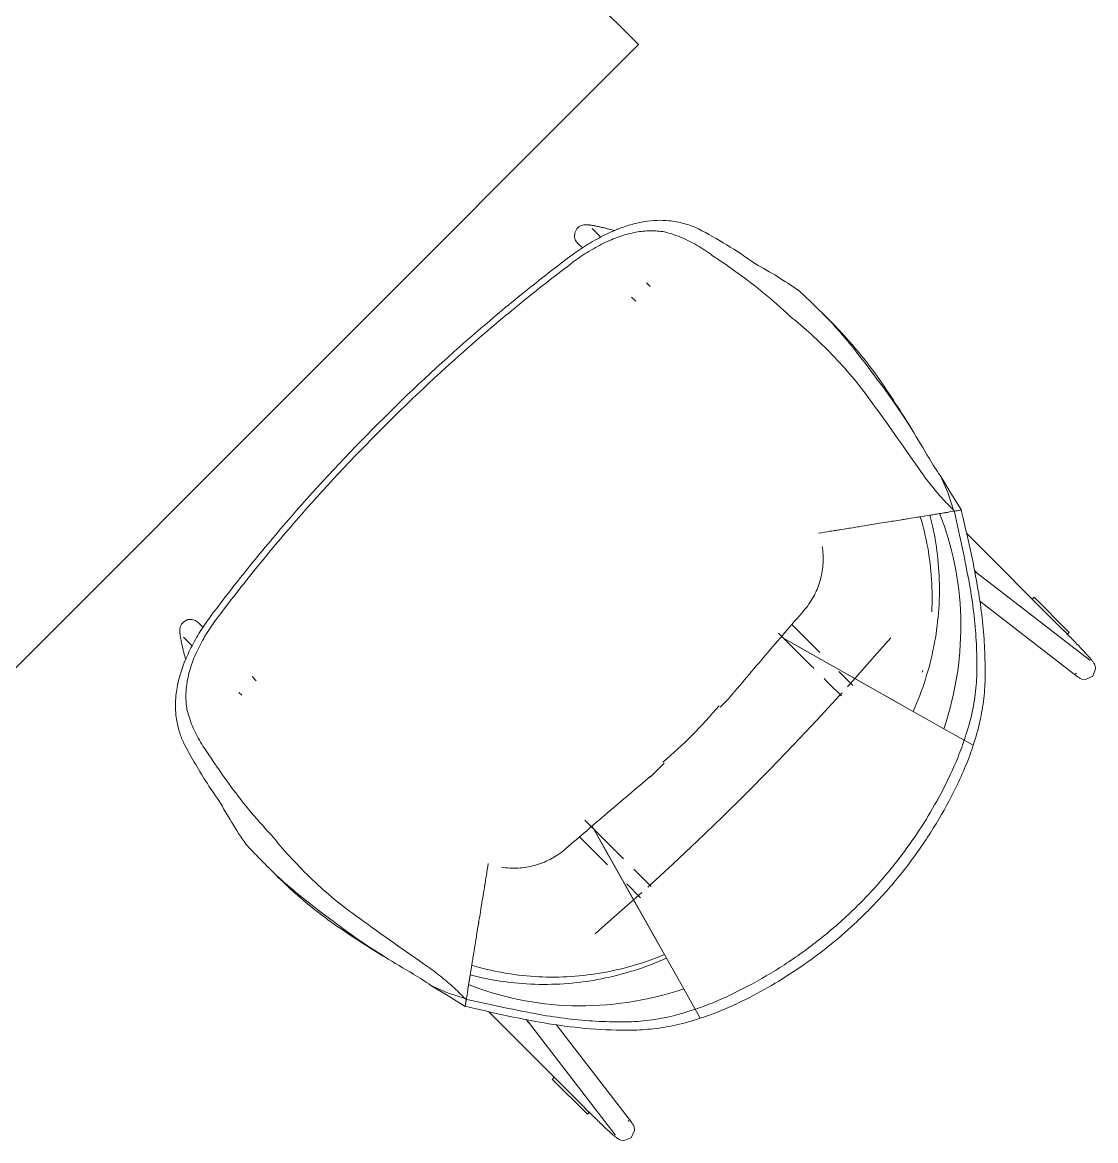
# Model space of a CAD drawing. Header units: millimetres. Extents: x 155927 to 295199, y -4084 to 97293.
# Drawn here: x 220937 to 221769, y 24968 to 25835 of the extents above; entities that cross this region are included whole.
import ezdxf

# ---------------------------------------------------------------- set-up
doc = ezdxf.new("R2010")
doc.units = ezdxf.units.MM
doc.header["$MEASUREMENT"] = 0
doc.layers.add('I-FURN', color=8, linetype='CONTINUOUS', lineweight=9)

msp = doc.modelspace()

# ---------------------------------------------------------------- linework, layer by layer
at = {"layer": 'I-FURN'}
for p, q in [((221414.47, 25817.32), (220919.49, 26312.29)), ((220919.49, 25322.34), (221414.47, 25817.32)), ((221366.66, 25674.62), (221368.58, 25676.32)), ((221368.58, 25676.32), (221370.1, 25677.09)), ((221370.1, 25677.09), (221371.22, 25677.44)), ((221371.22, 25677.44), (221372.06, 25677.6)), ((221372.06, 25677.6), (221372.74, 25677.68)), ((221372.74, 25677.68), (221373.32, 25677.71)), ((221373.32, 25677.71), (221373.84, 25677.72)), ((221373.84, 25677.72), (221374.33, 25677.71)), ((221374.33, 25677.71), (221374.79, 25677.69)), ((221374.79, 25677.69), (221375.25, 25677.66)), ((221375.25, 25677.66), (221375.72, 25677.62)), ((221375.72, 25677.62), (221376.18, 25677.57)), ((221376.18, 25677.57), (221376.66, 25677.52)), ((221376.66, 25677.52), (221377.14, 25677.45)), ((221377.14, 25677.45), (221377.64, 25677.38)), ((221377.64, 25677.38), (221378.15, 25677.31)), ((221378.15, 25677.31), (221378.68, 25677.22)), ((221378.68, 25677.22), (221379.22, 25677.13)), ((221379.22, 25677.13), (221379.78, 25677.04)), ((221379.78, 25677.04), (221380.35, 25676.93)), ((221380.35, 25676.93), (221380.94, 25676.82)), ((221380.94, 25676.82), (221381.54, 25676.7)), ((221381.54, 25676.7), (221382.15, 25676.58)), ((221382.15, 25676.58), (221382.77, 25676.45)), ((221382.77, 25676.45), (221383.41, 25676.32)), ((221383.41, 25676.32), (221384.06, 25676.18)), ((221384.06, 25676.18), (221384.73, 25676.03)), ((221384.73, 25676.03), (221385.4, 25675.88)), ((221385.4, 25675.88), (221386.08, 25675.72)), ((221386.08, 25675.72), (221386.77, 25675.56)), ((221386.77, 25675.56), (221387.47, 25675.4)), ((221365.08, 25671.55), (221364.91, 25668.09)), ((221364.91, 25668.09), (221365.73, 25665.66)), ((221365.08, 25671.55), (221366.66, 25674.62)), ((221385.29, 25668.16), (221378.6, 25674.85)), ((221387.47, 25675.4), (221388.17, 25675.23)), ((221388.17, 25675.23), (221388.88, 25675.05)), ((221388.88, 25675.05), (221389.59, 25674.87)), ((221389.59, 25674.87), (221390.31, 25674.69)), ((221390.31, 25674.69), (221391.03, 25674.51)), ((221391.03, 25674.51), (221391.75, 25674.32)), ((221391.75, 25674.32), (221392.48, 25674.13)), ((221392.48, 25674.13), (221392.67, 25674.07)), ((221396.08, 25673.16), (221392.67, 25674.07)), ((221397.87, 25674.15), (221398, 25674.65)), ((221365.73, 25665.66), (221366.66, 25664.23)), ((221366.66, 25664.23), (221367.29, 25663.54)), ((221367.29, 25663.54), (221371.07, 25659.75)), ((221423.68, 25629.77), (221420.79, 25632.66)), ((221409.13, 25621.69), (221412.37, 25618.46)), ((221562.51, 25603.68), (221556.56, 25609.63)), ((221604.3, 25551.53), (221612.47, 25540.21)), ((221612.47, 25540.21), (221619.64, 25529.54)), ((221619.64, 25529.54), (221626.48, 25518.94)), ((221648.48, 25483.14), (221654.2, 25470.19)), ((221656.61, 25469.84), (221648.48, 25483.14)), ((221654.2, 25470.19), (221658.74, 25456.67)), ((221664.73, 25456.53), (221656.61, 25469.84)), ((221632.93, 25451.49), (221640.32, 25452.68)), ((221640.32, 25452.68), (221643.56, 25453.21)), ((221643.56, 25453.21), (221647.88, 25453.91)), ((221647.88, 25453.91), (221653.92, 25454.89)), ((221659.31, 25455.76), (221658.74, 25456.67)), ((221659.31, 25455.76), (221664.69, 25456.63)), ((221664.68, 25456.63), (221659.34, 25455.76)), ((221659.34, 25455.76), (221659.44, 25455.28)), ((221664.09, 25456.53), (221659.37, 25455.77)), ((221742.66, 25364.69), (221668.7, 25438.65)), ((221557.12, 25426.97), (221556.91, 25428.45)), ((221674.84, 25409.89), (221677.53, 25407.19)), ((221677.02, 25407.65), (221675.85, 25408.44)), ((221764.28, 25340.44), (221677.02, 25407.65)), ((221679.01, 25385.93), (221754.52, 25327.76)), ((221719.68, 25387.66), (221721.04, 25389.03)), ((221748.35, 25361.81), (221721.09, 25389.08)), ((221059.13, 25364.07), (221059.09, 25363.49)), ((221059.2, 25364.75), (221059.13, 25364.07)), ((221059.37, 25365.59), (221059.2, 25364.75)), ((221059.71, 25366.7), (221059.37, 25365.59)), ((221060.48, 25368.22), (221059.71, 25366.7)), ((221062.18, 25370.14), (221060.48, 25368.22)), ((221065.26, 25371.73), (221062.18, 25370.14)), ((221065.26, 25371.73), (221068.71, 25371.89)), ((221068.71, 25371.89), (221071.15, 25371.08)), ((221071.15, 25371.08), (221072.57, 25370.15)), ((221072.57, 25370.15), (221073.27, 25369.52)), ((221077.06, 25365.73), (221073.27, 25369.52)), ((221555.03, 25346.26), (221533.35, 25367.94)), ((221742.88, 25364.47), (221742.66, 25364.69)), ((221746.94, 25360.4), (221742.67, 25364.67)), ((221743.87, 25363.47), (221742.88, 25364.47)), ((221059.09, 25363.49), (221059.09, 25362.97)), ((221059.09, 25362.97), (221059.09, 25362.48)), ((221059.09, 25362.48), (221059.12, 25362.01)), ((221059.12, 25362.01), (221059.15, 25361.55)), ((221059.15, 25361.55), (221059.19, 25361.09)), ((221059.19, 25361.09), (221059.23, 25360.62)), ((221059.23, 25360.62), (221059.29, 25360.15)), ((221059.29, 25360.15), (221059.35, 25359.66)), ((221059.35, 25359.66), (221059.42, 25359.16)), ((221059.42, 25359.16), (221059.5, 25358.65)), ((221059.5, 25358.65), (221059.58, 25358.13)), ((221059.58, 25358.13), (221059.67, 25357.58)), ((221059.67, 25357.58), (221059.77, 25357.03)), ((221059.77, 25357.03), (221059.88, 25356.46)), ((221059.88, 25356.46), (221059.99, 25355.87)), ((221059.99, 25355.87), (221060.1, 25355.27)), ((221060.1, 25355.27), (221060.23, 25354.66)), ((221061.95, 25358.21), (221068.65, 25351.51)), ((221523.09, 25361.24), (221548.8, 25335.53)), ((221525.08, 25358.3), (221624.66, 25302.19)), ((221541.81, 25348.87), (221525.08, 25358.3)), ((221610.02, 25357.74), (221599.6, 25345.67)), ((221744.87, 25362.47), (221743.87, 25363.47)), ((221745.86, 25361.48), (221744.87, 25362.47)), ((221746.84, 25360.48), (221745.86, 25361.48)), ((221747.81, 25359.49), (221746.84, 25360.48)), ((221748.3, 25361.77), (221746.94, 25360.4)), ((221748.78, 25358.51), (221747.81, 25359.49)), ((221749.73, 25357.54), (221748.78, 25358.51)), ((221750.67, 25356.57), (221749.73, 25357.54)), ((221751.6, 25355.62), (221750.67, 25356.57)), ((221752.51, 25354.68), (221751.6, 25355.62)), ((221060.23, 25354.66), (221060.35, 25354.03)), ((221060.35, 25354.03), (221060.49, 25353.39)), ((221060.49, 25353.39), (221060.63, 25352.74)), ((221060.63, 25352.74), (221060.78, 25352.08)), ((221060.78, 25352.08), (221060.93, 25351.41)), ((221060.93, 25351.41), (221061.08, 25350.73)), ((221061.08, 25350.73), (221061.24, 25350.04)), ((221061.24, 25350.04), (221061.41, 25349.34)), ((221061.41, 25349.34), (221061.58, 25348.64)), ((221061.58, 25348.64), (221061.75, 25347.93)), ((221061.75, 25347.93), (221061.93, 25347.21)), ((221061.93, 25347.21), (221062.12, 25346.5)), ((221062.12, 25346.5), (221062.3, 25345.77)), ((221563.24, 25336.8), (221541.81, 25348.87)), ((221753.41, 25353.75), (221752.51, 25354.68)), ((221754.28, 25352.84), (221753.41, 25353.75)), ((221755.14, 25351.94), (221754.28, 25352.84)), ((221755.97, 25351.06), (221755.14, 25351.94)), ((221756.79, 25350.2), (221755.97, 25351.06)), ((221757.58, 25349.37), (221756.79, 25350.2)), ((221758.35, 25348.55), (221757.58, 25349.37)), ((221759.09, 25347.76), (221758.35, 25348.55)), ((221759.8, 25346.99), (221759.09, 25347.76)), ((221760.49, 25346.24), (221759.8, 25346.99)), ((221062.16, 25338.8), (221062.66, 25338.94)), ((221062.3, 25345.77), (221062.49, 25345.05)), ((221062.49, 25345.05), (221062.68, 25344.33)), ((221062.68, 25344.33), (221062.73, 25344.13)), ((221062.73, 25344.13), (221063.65, 25340.73)), ((221599.6, 25345.67), (221582.44, 25326.29)), ((221761.15, 25345.53), (221760.49, 25346.24)), ((221761.78, 25344.83), (221761.15, 25345.53)), ((221762.38, 25344.17), (221761.78, 25344.83)), ((221762.95, 25343.53), (221762.38, 25344.17)), ((221763.48, 25342.93), (221762.95, 25343.53)), ((221763.99, 25342.35), (221763.48, 25342.93)), ((221764.47, 25341.79), (221763.99, 25342.35)), ((221764.33, 25340.4), (221764.28, 25340.44)), ((221764.49, 25340.28), (221764.33, 25340.4)), ((221764.92, 25341.27), (221764.47, 25341.79)), ((221764.55, 25340.24), (221764.49, 25340.28)), ((221765.34, 25340.77), (221764.92, 25341.27)), ((221765.73, 25340.3), (221765.34, 25340.77)), ((221766.09, 25339.84), (221765.73, 25340.3)), ((221766.43, 25339.39), (221766.09, 25339.84)), ((221766.76, 25338.95), (221766.43, 25339.39)), ((221767.09, 25338.49), (221766.76, 25338.95)), ((221767.43, 25337.95), (221767.09, 25338.49)), ((221767.83, 25337.25), (221767.43, 25337.95)), ((221549.52, 25334.8), (221548.8, 25335.53)), ((221550.34, 25333.98), (221549.52, 25334.8)), ((221582.81, 25325.77), (221563.24, 25336.8)), ((221569.76, 25331.53), (221570.37, 25330.93)), ((221580.65, 25320.65), (221570.37, 25330.93)), ((221753.5, 25329.97), (221753.27, 25330.26)), ((221753.67, 25329.74), (221753.5, 25329.97)), ((221753.79, 25329.59), (221753.67, 25329.74)), ((221766.69, 25327.93), (221768.78, 25333.6)), ((221768.32, 25336.11), (221767.83, 25337.25)), ((221768.78, 25333.6), (221768.32, 25336.11)), ((221118.35, 25324.44), (221115.11, 25327.68)), ((221559.06, 25325.27), (221558.31, 25326.02)), ((221559.79, 25324.54), (221559.06, 25325.27)), ((221560.5, 25323.82), (221559.79, 25324.54)), ((221561.2, 25323.13), (221560.5, 25323.82)), ((221561.88, 25322.44), (221561.2, 25323.13)), ((221561.88, 25322.44), (221571.74, 25312.59)), ((221582.44, 25326.29), (221576.4, 25319.57)), ((221599.5, 25316.37), (221582.81, 25325.77)), ((221754.72, 25327.61), (221754.52, 25327.76)), ((221755.17, 25327.28), (221754.72, 25327.61)), ((221755.64, 25326.95), (221755.17, 25327.28)), ((221756.18, 25326.61), (221755.64, 25326.95)), ((221756.91, 25326.21), (221756.18, 25326.61)), ((221758.13, 25325.7), (221756.91, 25326.21)), ((221760.87, 25325.29), (221758.13, 25325.7)), ((221766.69, 25327.93), (221760.87, 25325.29)), ((221104.85, 25315.32), (221107.04, 25313.13)), ((221552.78, 25293.86), (221570.52, 25313.09)), ((221570.52, 25313.09), (221572.3, 25315.05)), ((221612.45, 25309.07), (221599.5, 25316.37)), ((221620.98, 25304.26), (221612.45, 25309.07)), ((221624.66, 25302.19), (221620.98, 25304.26)), ((221627.37, 25300.67), (221624.66, 25302.19)), ((221624.66, 25302.19), (221627.37, 25300.67)), ((221651.25, 25287.21), (221627.37, 25300.67)), ((221627.37, 25300.67), (221651.25, 25287.21)), ((221534.74, 25274.75), (221552.78, 25293.86)), ((221666.97, 25278.36), (221651.25, 25287.21)), ((221651.25, 25287.21), (221666.97, 25278.36)), ((221666.97, 25278.36), (221670.48, 25276.38)), ((221666.97, 25278.36), (221670.48, 25276.38)), ((221516.43, 25255.81), (221534.74, 25274.75)), ((221670.48, 25276.38), (221673.98, 25274.4)), ((221670.48, 25276.38), (221673.98, 25274.4)), ((221497.87, 25237.05), (221516.43, 25255.81)), ((221423.79, 25250.37), (221423.5, 25249.59)), ((221479.09, 25218.51), (221497.87, 25237.05)), ((221460.12, 25200.22), (221479.09, 25218.51)), ((221401.28, 25188.01), (221373, 25216.28)), ((221434.61, 25112.15), (221378.51, 25211.73)), ((221378.51, 25211.73), (221387.93, 25195)), ((221368.86, 25203.45), (221390.54, 25181.77)), ((221441, 25182.21), (221460.12, 25200.22)), ((221387.93, 25195), (221400.01, 25173.57)), ((221401.28, 25188.01), (221402.1, 25187.19)), ((221402.1, 25187.19), (221402.92, 25186.37)), ((221421.75, 25164.51), (221441, 25182.21)), ((221127.18, 25180.24), (221133.12, 25174.3)), ((221308.36, 25179.9), (221309.84, 25179.69)), ((221400.01, 25173.57), (221411.03, 25154)), ((221410.88, 25178.41), (221411.62, 25177.67)), ((221411.62, 25177.67), (221412.35, 25176.94)), ((221412.35, 25176.94), (221413.06, 25176.22)), ((221413.06, 25176.22), (221413.76, 25175.53)), ((221413.76, 25175.53), (221414.36, 25174.92)), ((221424.21, 25165.07), (221414.36, 25174.92)), ((221405.88, 25166.44), (221405.2, 25167.12)), ((221405.88, 25166.44), (221416.16, 25156.15)), ((221410.51, 25154.37), (221417.23, 25160.41)), ((221391.13, 25137.21), (221410.51, 25154.37)), ((221411.03, 25154), (221420.44, 25137.3)), ((221196.59, 25124.34), (221185.28, 25132.51)), ((221380.86, 25128.34), (221391.13, 25137.21)), ((221420.44, 25137.3), (221427.73, 25124.36)), ((221207.26, 25117.17), (221196.59, 25124.34)), ((221427.73, 25124.36), (221432.54, 25115.82)), ((221217.87, 25110.33), (221207.26, 25117.17)), ((221432.54, 25115.82), (221434.61, 25112.15)), ((221284.12, 25096.49), (221285.32, 25103.87)), ((221434.61, 25112.15), (221436.14, 25109.44)), ((221436.14, 25109.44), (221434.61, 25112.15)), ((221436.14, 25109.44), (221449.6, 25085.55)), ((221449.6, 25085.55), (221436.14, 25109.44)), ((221283.6, 25093.24), (221284.12, 25096.49)), ((221266.62, 25082.6), (221253.66, 25088.33)), ((221253.66, 25088.33), (221266.96, 25080.19)), ((221281.92, 25082.89), (221282.9, 25088.93)), ((221282.9, 25088.93), (221283.6, 25093.24)), ((221280.13, 25078.07), (221266.62, 25082.6)), ((221266.96, 25080.19), (221280.27, 25072.07)), ((221281.05, 25077.49), (221280.13, 25078.07)), ((221449.6, 25085.55), (221458.45, 25069.84)), ((221458.45, 25069.84), (221449.6, 25085.55)), ((221280.18, 25072.11), (221281.05, 25077.49)), ((221281.04, 25077.47), (221280.18, 25072.13)), ((221281.04, 25077.43), (221280.18, 25072.13)), ((221281.53, 25077.37), (221281.04, 25077.47)), ((221460.43, 25066.33), (221458.45, 25069.84)), ((221460.43, 25066.33), (221458.45, 25069.84)), ((221298.16, 25068.11), (221372.11, 24994.15)), ((221328.37, 25060.95), (221327.76, 25062.17)), ((221329.58, 25059.31), (221327.88, 25061.01)), ((221329.16, 25059.78), (221328.37, 25060.95)), ((221462.4, 25062.82), (221460.43, 25066.33)), ((221462.4, 25062.82), (221460.43, 25066.33)), ((221329.16, 25059.78), (221396.37, 24972.52)), ((221409.04, 24982.29), (221350.8, 25057.9)), ((221347.78, 25015.77), (221349.14, 25017.13)), ((221347.73, 25015.72), (221374.99, 24988.45)), ((221372.33, 24993.93), (221372.11, 24994.15)), ((221373.33, 24992.93), (221372.33, 24993.93)), ((221373, 24993.27), (221376.41, 24989.87)), ((221374.33, 24991.94), (221373.33, 24992.93)), ((221375.33, 24990.95), (221374.33, 24991.94)), ((221376.41, 24989.87), (221375.04, 24988.5)), ((221376.32, 24989.97), (221375.33, 24990.95)), ((221377.31, 24988.99), (221376.32, 24989.97)), ((221378.3, 24988.03), (221377.31, 24988.99)), ((221379.27, 24987.08), (221378.3, 24988.03)), ((221380.24, 24986.13), (221379.27, 24987.08)), ((221381.19, 24985.21), (221380.24, 24986.13)), ((221382.13, 24984.3), (221381.19, 24985.21)), ((221383.06, 24983.4), (221382.13, 24984.3)), ((221383.97, 24982.53), (221383.06, 24983.4)), ((221384.87, 24981.67), (221383.97, 24982.53)), ((221406.84, 24983.31), (221406.55, 24983.54)), ((221407.07, 24983.13), (221406.84, 24983.31)), ((221407.22, 24983.02), (221407.07, 24983.13)), ((221385.74, 24980.83), (221384.87, 24981.67)), ((221386.6, 24980.02), (221385.74, 24980.83)), ((221387.44, 24979.23), (221386.6, 24980.02)), ((221388.26, 24978.46), (221387.44, 24979.23)), ((221389.05, 24977.72), (221388.26, 24978.46)), ((221389.82, 24977.01), (221389.05, 24977.72)), ((221390.56, 24976.32), (221389.82, 24977.01)), ((221391.28, 24975.66), (221390.56, 24976.32)), ((221391.97, 24975.03), (221391.28, 24975.66)), ((221392.64, 24974.43), (221391.97, 24975.03)), ((221393.27, 24973.86), (221392.64, 24974.43)), ((221393.88, 24973.32), (221393.27, 24973.86)), ((221408.87, 24970.12), (221411.52, 24975.94)), ((221409.2, 24982.09), (221409.04, 24982.29)), ((221409.53, 24981.64), (221409.2, 24982.09)), ((221409.85, 24981.17), (221409.53, 24981.64)), ((221410.2, 24980.63), (221409.85, 24981.17)), ((221410.6, 24979.9), (221410.2, 24980.63)), ((221411.1, 24978.68), (221410.6, 24979.9)), ((221411.52, 24975.94), (221411.1, 24978.68)), ((221394.46, 24972.81), (221393.88, 24973.32)), ((221395.01, 24972.34), (221394.46, 24972.81)), ((221395.54, 24971.89), (221395.01, 24972.34)), ((221396.04, 24971.47), (221395.54, 24971.89)), ((221396.51, 24971.08), (221396.04, 24971.47)), ((221396.41, 24972.47), (221396.37, 24972.52)), ((221396.52, 24972.32), (221396.41, 24972.47)), ((221396.97, 24970.72), (221396.51, 24971.08)), ((221396.56, 24972.26), (221396.52, 24972.32)), ((221397.41, 24970.37), (221396.97, 24970.72)), ((221397.86, 24970.04), (221397.41, 24970.37)), ((221398.32, 24969.72), (221397.86, 24970.04)), ((221398.85, 24969.37), (221398.32, 24969.72)), ((221399.56, 24968.98), (221398.85, 24969.37)), ((221400.7, 24968.49), (221399.56, 24968.98)), ((221403.21, 24968.02), (221400.7, 24968.49)), ((221408.87, 24970.12), (221403.21, 24968.02))]:
    msp.add_line(p, q, dxfattribs=at)
msp.add_arc((221189.36, 25547.45), 376.15, 310.47067, 319.87406, dxfattribs=at)
for centre, major_axis, ratio, start_param, end_param in [((217343.73, 23802.44), (4235.43, -4235.43), 0.743145, 1.263009, 1.26499), ((217100.16, 22748.09), (-3756.55, -3756.55), 0.981627, 2.896316, 2.901258), ((222165.67, 25416.42), (411.51, -411.51), 0.743145, 3.994777, 4.011317), ((222934.37, 29393.08), (4235.43, -4235.43), 0.743145, 5.018195, 5.020176), ((223988.72, 29636.65), (-3756.55, -3756.55), 0.981627, 0.240335, 0.245277), ((221320.39, 24571.13), (411.51, -411.51), 0.743145, 2.271868, 2.288409)]:
    msp.add_ellipse(centre, major_axis=major_axis, ratio=ratio, start_param=start_param, end_param=end_param, dxfattribs=at)
for points, knots in [([(221399.69, 25674.77), (221403, 25676.05), (221409.55, 25678.24), (221422.49, 25681.09), (221436.1, 25681.6), (221449.92, 25679.01), (221457.35, 25676.24), (221460.96, 25674.51)], [-1, -1, -1, -1, -0.85, -0.7, -0.4, -0.2, 0, 0, 0, 0]), ([(221083.43, 25375.01), (221093.2, 25388.01), (221113.28, 25413.74), (221155.61, 25464.13), (221212.13, 25524.67), (221272.68, 25581.19), (221323.06, 25623.51), (221348.79, 25643.6), (221361.8, 25653.38)], [-1, -1, -1, -1, -0.875, -0.75, -0.5, -0.25, -0.125, 0, 0, 0, 0]), ([(221364.02, 25648.88), (221351.11, 25639.19), (221325.59, 25619.27), (221275.61, 25577.3), (221215.55, 25521.25), (221159.5, 25461.19), (221117.52, 25411.21), (221097.62, 25385.69), (221087.92, 25372.79)], [-1, -1, -1, -1, -0.875, -0.75, -0.5, -0.25, -0.125, 0, 0, 0, 0]), ([(221641.77, 25377.73), (221642.2, 25386.19), (221642.03, 25411.47), (221637.6, 25435.94), (221632.93, 25451.49)], [0.4999878, 0.4999878, 0.4999878, 0.4999878, 0.6666667, 1, 1, 1, 1]), ([(221570.11, 25441.31), (221572.72, 25441.73), (221575.59, 25442.2), (221578.41, 25442.66), (221578.68, 25442.7)], [-0.85714286, -0.85714286, -0.85714286, -0.85714286, -0.78571429, -0.77790979, -0.77790979, -0.77790979, -0.77790979]), ([(221578.69, 25442.7), (221578.74, 25442.71), (221580.67, 25443.02), (221583.21, 25443.43), (221585.63, 25443.83), (221586.24, 25443.92)], [-0.78716796, -0.78716796, -0.78716796, -0.78716796, -0.78571429, -0.73214286, -0.71428571, -0.71428571, -0.71428571, -0.71428571]), ([(221563.19, 25440.19), (221564.58, 25440.42), (221567.27, 25440.85), (221569.94, 25441.28), (221571.22, 25441.49)], [-0.93070121, -0.93070121, -0.93070121, -0.93070121, -0.89285714, -0.85714286, -0.85714286, -0.85714286, -0.85714286]), ([(221062.03, 25337.12), (221060.33, 25332.7), (221057.58, 25324), (221055.16, 25309), (221055.84, 25295.68), (221058.79, 25284.09), (221061, 25278.55), (221062.3, 25275.84)], [0, 0, 0, 0, 0.2, 0.4, 0.7, 0.85, 1, 1, 1, 1]), ([(221488.52, 25082.2), (221498.18, 25086.88), (221517.24, 25097.26), (221544.93, 25115.72), (221571.1, 25136.96), (221600.13, 25165.43), (221623.95, 25195.4), (221642.71, 25225.27), (221650.86, 25240.56), (221654.61, 25248.28)], [-1, -1, -1, -1, -0.861111, -0.722222, -0.583333, -0.444444, -0.222222, -0.111111, 0, 0, 0, 0]), ([(221660.77, 25242.13), (221656.05, 25232.48), (221645.62, 25213.46), (221627.12, 25185.82), (221605.86, 25159.67), (221577.39, 25130.66), (221547.46, 25106.81), (221517.64, 25088), (221502.39, 25079.81), (221494.68, 25076.04)], [-1, -1, -1, -1, -0.861111, -0.722222, -0.583333, -0.444444, -0.222222, -0.111111, 0, 0, 0, 0]), ([(221285.32, 25103.87), (221285.4, 25104.4), (221285.67, 25106.06), (221286.32, 25110.08), (221286.87, 25113.42), (221287.1, 25114.88)], [-1, -1, -1, -1, -0.8928571, -0.7857143, -0.7142857, -0.7142857, -0.7142857, -0.7142857]), ([(221287.66, 25118.34), (221287.58, 25117.84), (221287.38, 25116.57), (221287.18, 25115.38), (221287.07, 25114.67)], [0.65678994, 0.65678994, 0.65678994, 0.65678994, 0.67857143, 0.71428571, 0.71428571, 0.71428571, 0.71428571])]:
    msp.add_open_spline(points, degree=3, knots=knots, dxfattribs=at)
for points in [[(221361.8, 25653.38), (221365.9, 25656.46), (221374.18, 25662.15), (221386.96, 25669.34), (221395.44, 25673.13), (221399.69, 25674.77)], [(221434.62, 25672.18), (221431.08, 25672.79), (221423.87, 25673.35), (221412.51, 25672.24), (221400.83, 25669.21), (221393.02, 25666.03), (221389.07, 25664.15)], [(221471.94, 25653.76), (221468.03, 25656.69), (221460.04, 25661.96), (221447.69, 25668.33), (221439.04, 25671.12), (221434.62, 25672.18)], [(221460.96, 25674.51), (221468.2, 25670.81), (221482.83, 25662.58), (221497.71, 25652.72), (221505.19, 25647.41)], [(221389.07, 25664.15), (221384.81, 25662.12), (221376.37, 25657.55), (221368.11, 25651.94), (221364.02, 25648.88)], [(221531.87, 25606.88), (221525.28, 25613.09), (221512.01, 25624.87), (221491.73, 25640.29), (221478.51, 25649.49), (221471.94, 25653.76)], [(221505.19, 25647.41), (221510.87, 25644.3), (221522.22, 25637.7), (221533.51, 25630.35), (221539.13, 25626.49)], [(221539.13, 25626.49), (221542.4, 25623.45), (221548.92, 25617.23), (221555.44, 25610.76), (221558.71, 25607.47)], [(221594.34, 25541.57), (221589.75, 25547.93), (221580.2, 25560.21), (221564.8, 25577.25), (221548.57, 25592.8), (221537.49, 25602.34), (221531.87, 25606.88)], [(221558.71, 25607.47), (221564.19, 25601.96), (221574.66, 25590.24), (221589.62, 25571.27), (221599.38, 25558.14), (221604.3, 25551.53)], [(221565.02, 25601.16), (221562.93, 25603.26), (221560.83, 25605.36), (221558.73, 25607.45)], [(221592.02, 25570.39), (221587.77, 25575.81), (221579.04, 25586.4), (221569.8, 25596.36), (221565.02, 25601.16)], [(221620.36, 25528.82), (221615.83, 25536.03), (221606.66, 25550.25), (221597.03, 25563.83), (221592.02, 25570.39)], [(221631.7, 25488.78), (221625.56, 25497.65), (221613.2, 25515.3), (221600.66, 25532.83), (221594.34, 25541.57)], [(221639.7, 25496.78), (221641.1, 25494.43), (221643.96, 25489.8), (221646.95, 25485.33), (221648.48, 25483.14)], [(221658.74, 25456.67), (221655.54, 25459.74), (221649.24, 25466.22), (221640.2, 25477.05), (221634.47, 25484.79), (221631.7, 25488.78)], [(221621.93, 25449.7), (221624.85, 25450.18), (221629.72, 25450.97), (221632.23, 25451.37), (221632.93, 25451.49)], [(221627.37, 25300.67), (221634.66, 25316.94), (221645.38, 25350.81), (221649.56, 25402.81), (221644.6, 25436.51), (221640.32, 25452.68)], [(221640.32, 25452.68), (221641.22, 25452.83), (221642.3, 25453), (221643.56, 25453.21)], [(221643.56, 25453.21), (221644.82, 25453.41), (221646.26, 25453.65), (221647.88, 25453.91)], [(221647.88, 25453.91), (221648.99, 25454.09), (221650.5, 25454.33), (221652.4, 25454.64)], [(221651.25, 25287.21), (221660.83, 25315.92), (221669.25, 25374.85), (221657.69, 25429.32), (221647.88, 25453.91)], [(221652.41, 25454.64), (221654.31, 25454.95), (221656.62, 25455.32), (221659.31, 25455.76)], [(221664.09, 25456.53), (221662.24, 25456.23), (221660.52, 25455.96), (221659.37, 25455.77)], [(221659.44, 25455.28), (221661.64, 25445.58), (221665.74, 25426.48), (221669.33, 25408.11), (221671.04, 25399.14)], [(221585.37, 25443.78), (221588.14, 25444.23), (221590.85, 25444.67), (221593.49, 25445.1)], [(221593.49, 25445.1), (221595.74, 25445.46), (221597.95, 25445.82), (221600.08, 25446.17)], [(221599.45, 25446.06), (221602.01, 25446.48), (221604.48, 25446.88), (221606.84, 25447.26)], [(221606.81, 25447.26), (221608.7, 25447.56), (221610.51, 25447.85), (221612.24, 25448.14)], [(221611.84, 25448.07), (221614.2, 25448.45), (221616.35, 25448.8), (221618.39, 25449.13)], [(221618.47, 25449.14), (221619.76, 25449.35), (221621, 25449.55), (221622.14, 25449.74)], [(221678.19, 25391.98), (221676.68, 25400.88), (221673.28, 25419.2), (221668.97, 25438.39), (221666.55, 25448.17)], [(221554.1, 25438.72), (221557.17, 25439.22), (221560.19, 25439.7), (221563.18, 25440.19)], [(221542.63, 25378.75), (221545.46, 25382.03), (221550.43, 25389.17), (221555.51, 25401.18), (221557.96, 25413.96), (221557.71, 25422.67), (221557.12, 25426.97)], [(221671.04, 25399.14), (221672.35, 25391.73), (221674.53, 25377.05), (221676.41, 25355.46), (221676.81, 25341.3), (221676.8, 25334.29)], [(221683.15, 25327.94), (221683.22, 25334.88), (221682.94, 25348.88), (221681.35, 25370.18), (221679.39, 25384.67), (221678.19, 25391.98)], [(221083.43, 25375.01), (221080.35, 25370.91), (221074.66, 25362.63), (221067.46, 25349.85), (221063.68, 25341.37), (221062.03, 25337.12)], [(221072.65, 25347.74), (221074.68, 25352), (221079.26, 25360.43), (221084.86, 25368.7), (221087.92, 25372.79)], [(221483.7, 25309.79), (221493.54, 25321.41), (221513.2, 25344.52), (221532.82, 25367.38), (221542.63, 25378.75)], [(221064.62, 25302.19), (221064.01, 25305.73), (221063.46, 25312.94), (221064.56, 25324.3), (221067.59, 25335.97), (221070.77, 25343.79), (221072.65, 25347.74)], [(221634.41, 25330.97), (221634.53, 25331.42), (221634.65, 25331.87), (221634.77, 25332.32)], [(221676.8, 25334.29), (221676.81, 25328.4), (221676.1, 25316.4), (221672.94, 25297.62), (221669.2, 25284.82), (221666.97, 25278.36)], [(221673.98, 25274.4), (221676.03, 25280.6), (221679.46, 25292.86), (221682.4, 25310.84), (221683.12, 25322.31), (221683.15, 25327.94)], [(221477.86, 25303.95), (221479.81, 25305.9), (221481.75, 25307.84), (221483.7, 25309.79)], [(221083.04, 25264.86), (221080.12, 25268.77), (221074.86, 25276.75), (221068.49, 25289.06), (221065.7, 25297.75), (221064.62, 25302.19)], [(221654.61, 25248.28), (221657.05, 25253.33), (221661.57, 25263.4), (221665.3, 25273.39), (221666.97, 25278.36)], [(221062.3, 25275.84), (221064.8, 25271.07), (221070.15, 25261.42), (221079.01, 25246.49), (221085.81, 25236.58), (221089.4, 25231.61)], [(221673.98, 25274.4), (221672.24, 25269.08), (221668.28, 25258.36), (221663.41, 25247.54), (221660.77, 25242.13)], [(221129.92, 25204.94), (221123.72, 25211.53), (221111.94, 25224.79), (221096.52, 25245.07), (221087.32, 25258.3), (221083.04, 25264.86)], [(221423.5, 25249.59), (221427.14, 25253.23), (221430.78, 25256.87), (221434.42, 25260.51)], [(221358.06, 25194.18), (221368.9, 25203.53), (221390.69, 25222.24), (221412.72, 25240.99), (221423.79, 25250.37)], [(221089.4, 25231.61), (221092.5, 25225.95), (221099.09, 25214.61), (221106.45, 25203.31), (221110.31, 25197.67)], [(221195.24, 25142.47), (221188.88, 25147.06), (221176.59, 25156.61), (221159.56, 25172.01), (221144.01, 25188.24), (221134.46, 25199.32), (221129.92, 25204.94)], [(221129.34, 25178.1), (221126.05, 25181.36), (221119.58, 25187.88), (221113.36, 25194.4), (221110.31, 25197.67)], [(221309.84, 25179.69), (221314.13, 25179.09), (221322.82, 25178.85), (221335.62, 25181.29), (221347.61, 25186.36), (221354.77, 25191.34), (221358.06, 25194.18)], [(221296.62, 25173.62), (221297.1, 25176.61), (221297.59, 25179.64), (221298.09, 25182.7)], [(221185.28, 25132.51), (221178.66, 25137.42), (221165.54, 25147.19), (221146.57, 25162.15), (221134.85, 25172.62), (221129.34, 25178.1)], [(221129.36, 25178.08), (221131.45, 25175.97), (221133.55, 25173.87), (221135.65, 25171.78)], [(221296.62, 25173.62), (221296.18, 25170.91), (221295.75, 25168.24), (221295.32, 25165.59)], [(221135.65, 25171.78), (221140.45, 25167.01), (221150.41, 25157.77), (221160.99, 25149.04), (221166.42, 25144.78)], [(221294.11, 25158.12), (221294.56, 25160.94), (221295.02, 25163.78), (221295.5, 25166.7)], [(221294.11, 25158.12), (221293.69, 25155.56), (221293.28, 25153.04), (221292.88, 25150.57)], [(221291.71, 25143.31), (221292.13, 25145.95), (221292.58, 25148.68), (221293.02, 25151.44)], [(221166.42, 25144.78), (221172.98, 25139.78), (221186.56, 25130.14), (221200.78, 25120.98), (221207.99, 25116.45)], [(221248.02, 25105.1), (221239.16, 25111.24), (221221.5, 25123.61), (221203.97, 25136.15), (221195.24, 25142.47)], [(221291.71, 25143.31), (221291.34, 25141.06), (221290.99, 25138.86), (221290.64, 25136.73)], [(221289.55, 25129.99), (221289.24, 25128.11), (221288.95, 25126.29), (221288.67, 25124.57)], [(221289.55, 25130), (221289.93, 25132.34), (221290.33, 25134.79), (221290.74, 25137.35)], [(221287.66, 25118.34), (221287.99, 25120.39), (221288.35, 25122.61), (221288.74, 25124.97)], [(221280.13, 25078.07), (221277.07, 25081.27), (221270.58, 25087.56), (221259.76, 25096.61), (221252.02, 25102.33), (221248.02, 25105.1)], [(221284.12, 25096.49), (221300.3, 25092.21), (221333.99, 25087.25), (221386, 25091.43), (221419.87, 25102.15), (221436.14, 25109.44)], [(221285.32, 25103.87), (221300.87, 25099.21), (221333.5, 25093.3), (221384.58, 25095.81), (221418.31, 25105.39), (221434.61, 25112.15)], [(221240.02, 25097.1), (221242.38, 25095.71), (221247.01, 25092.85), (221251.48, 25089.85), (221253.66, 25088.33)], [(221284.12, 25096.49), (221283.98, 25095.58), (221283.8, 25094.5), (221283.6, 25093.24)], [(221282.9, 25088.93), (221282.72, 25087.81), (221282.47, 25086.31), (221282.17, 25084.4)], [(221283.6, 25093.24), (221283.39, 25091.98), (221283.16, 25090.54), (221282.9, 25088.93)], [(221282.9, 25088.93), (221307.49, 25079.12), (221361.96, 25067.56), (221420.89, 25075.98), (221449.6, 25085.55)], [(221282.17, 25084.4), (221281.86, 25082.49), (221281.48, 25080.19), (221281.05, 25077.49)], [(221458.45, 25069.84), (221463.42, 25071.5), (221473.41, 25075.24), (221483.48, 25079.76), (221488.52, 25082.2)], [(221280.18, 25072.13), (221280.52, 25074.24), (221280.81, 25076.01), (221281.04, 25077.43)], [(221337.67, 25065.77), (221328.69, 25067.48), (221310.3, 25071.08), (221291.21, 25075.17), (221281.53, 25077.37)], [(221288.64, 25070.26), (221298.36, 25067.85), (221317.5, 25063.55), (221335.87, 25060.14), (221344.82, 25058.62)], [(221458.45, 25069.84), (221451.98, 25067.6), (221439.19, 25063.87), (221420.41, 25060.71), (221408.4, 25059.99), (221402.52, 25060.01)], [(221494.68, 25076.04), (221489.26, 25073.4), (221478.45, 25068.53), (221467.73, 25064.57), (221462.4, 25062.82)], [(221402.52, 25060.01), (221395.51, 25059.99), (221381.36, 25060.4), (221359.74, 25062.28), (221345.07, 25064.46), (221337.67, 25065.77)], [(221408.87, 25053.66), (221414.49, 25053.69), (221425.97, 25054.41), (221443.95, 25057.35), (221456.2, 25060.78), (221462.4, 25062.82)], [(221344.82, 25058.62), (221355.83, 25056.84), (221377.51, 25054.23), (221398.53, 25053.53), (221408.87, 25053.66)]]:
    msp.add_open_spline(points, degree=3, dxfattribs=at)

doc.saveas('drawing.dxf')
